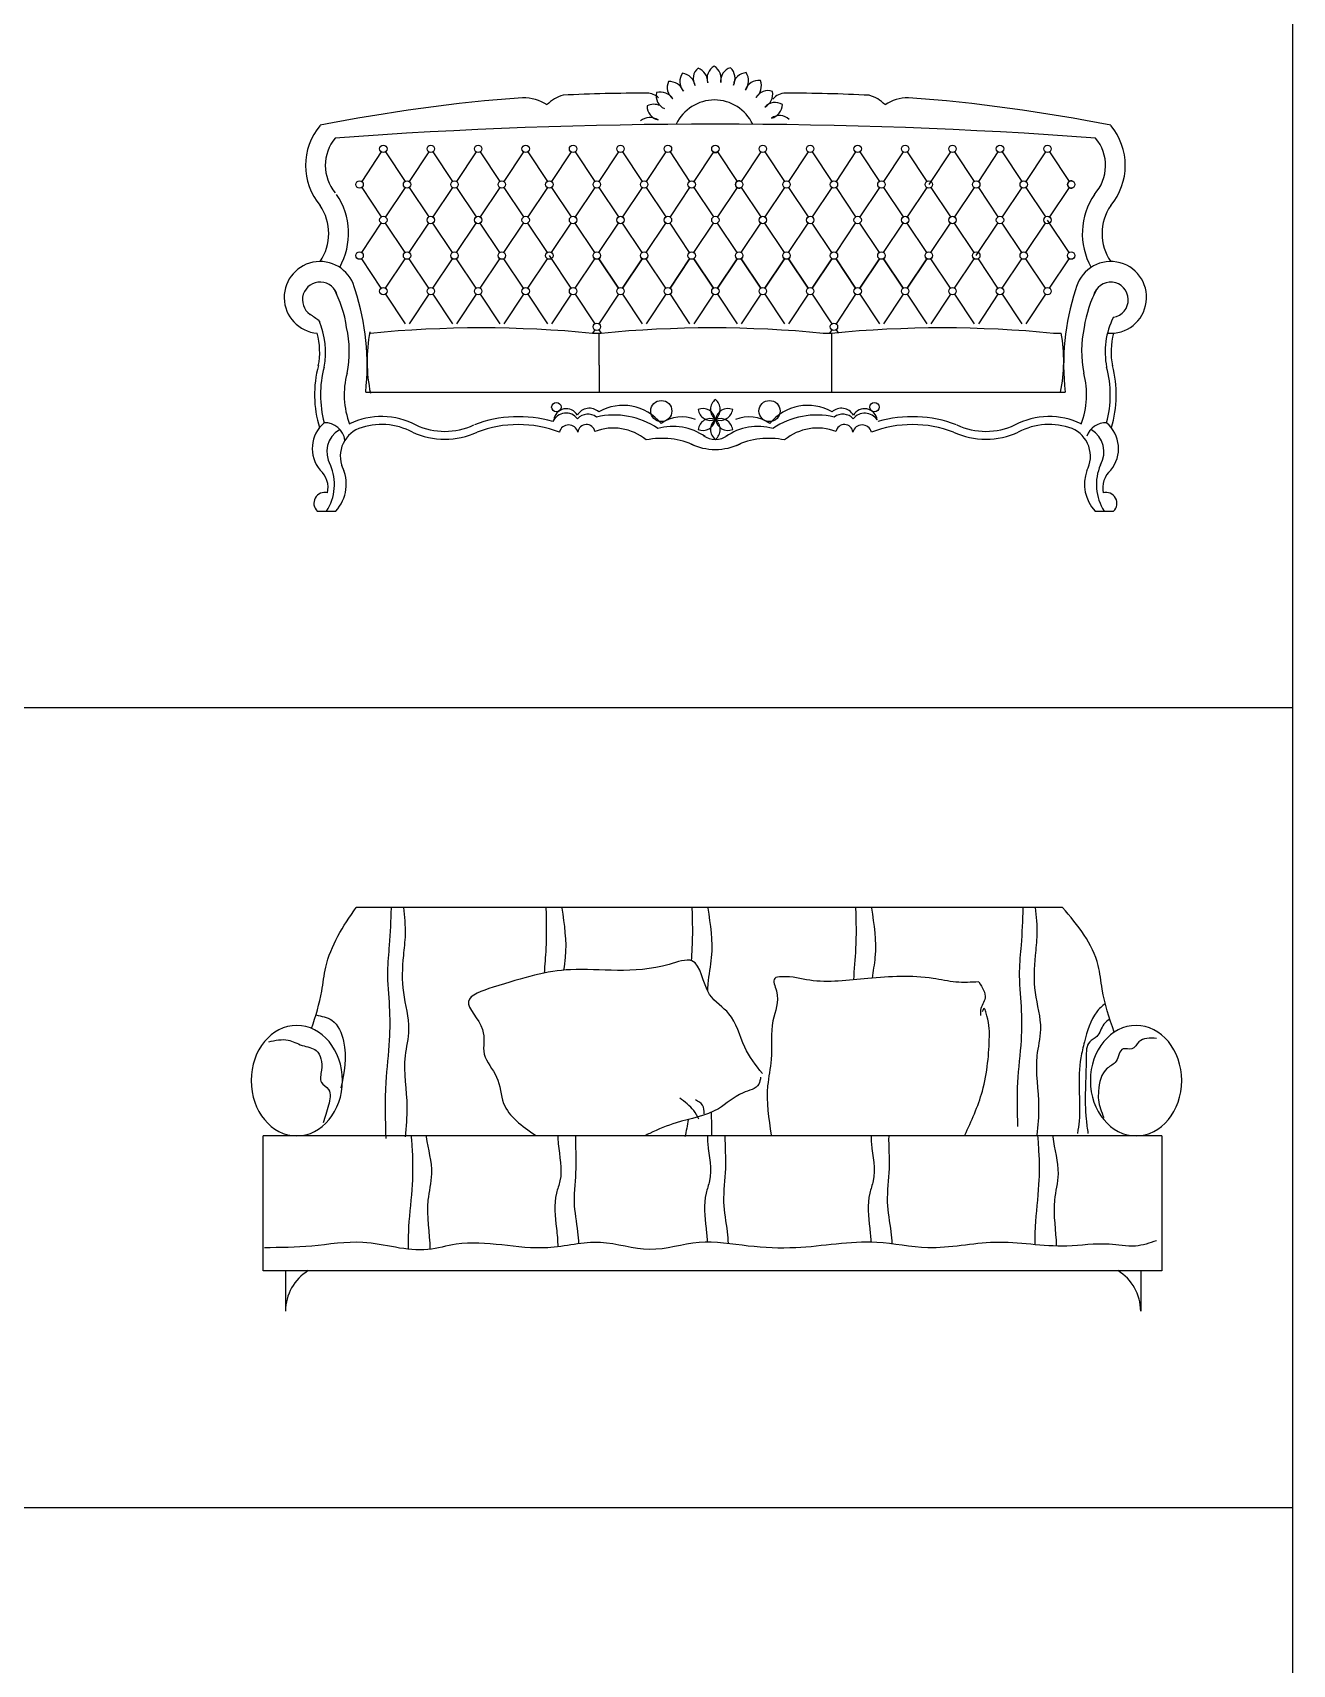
# Model space of a CAD drawing. Header units: millimetres. Extents: x 22852 to 54489, y 38200 to 53043.
# Drawn here: x 51621 to 54489, y 46175 to 49890 of the extents above; entities that cross this region are included whole.
import ezdxf

# ---------------------------------------------------------------- set-up
doc = ezdxf.new("R2010")
doc.units = ezdxf.units.MM
doc.layers.add('www.cad-blocks.net', color=7, linetype='Continuous')

# ---------------------------------------------------------------- blocks, each defined once
blk = doc.blocks.new('A$C4BF709E4')
for p, q in [((220.5, 817.9), (175.8, 750.9)), ((229.8, 817.9), (274.5, 750.9)), ((328.5, 817.9), (283.8, 750.9)), ((337.8, 817.9), (382.5, 750.9)), ((436.5, 817.9), (391.8, 750.9)), ((445.8, 817.9), (490.5, 750.9)), ((544.5, 817.9), (499.8, 750.9)), ((553.8, 817.9), (598.5, 750.9)), ((652.5, 817.9), (607.8, 750.9)), ((661.8, 817.9), (706.5, 750.9)), ((760.5, 817.9), (715.8, 750.9)), ((769.8, 817.9), (814.5, 750.9)), ((868.5, 817.9), (823.8, 750.9)), ((877.8, 817.9), (922.5, 750.9)), ((976.5, 817.9), (931.8, 750.9)), ((985.8, 817.9), (1030.5, 750.9)), ((1084.5, 817.9), (1039.8, 750.9)), ((1093.8, 817.9), (1138.5, 750.9)), ((1093.8, 817.9), (1138.5, 750.9)), ((1192.5, 817.9), (1147.8, 750.9)), ((1192.5, 817.9), (1147.8, 750.9)), ((1201.8, 817.9), (1246.5, 750.9)), ((1300.5, 817.9), (1255.8, 750.9)), ((1309.8, 817.9), (1354.5, 750.9)), ((1408.5, 817.9), (1363.8, 750.9)), ((1417.8, 817.9), (1462.5, 750.9)), ((1516.5, 817.9), (1467.1, 743.9)), ((1525.8, 817.9), (1570.5, 750.9)), ((1624.5, 817.9), (1579.8, 750.9)), ((1633.8, 817.9), (1678.5, 750.9)), ((1732.5, 817.9), (1687.8, 750.9)), ((1741.8, 817.9), (1786.5, 750.9)), ((175.8, 736.9), (220.5, 669.9)), ((274.5, 736.9), (229.8, 669.9)), ((283.8, 736.9), (328.5, 669.9)), ((382.5, 736.9), (337.8, 669.9)), ((391.8, 736.9), (436.5, 669.9)), ((490.5, 736.9), (445.8, 669.9)), ((499.8, 736.9), (544.5, 669.9)), ((598.5, 736.9), (553.8, 669.9)), ((607.8, 736.9), (652.5, 669.9)), ((706.5, 736.9), (661.8, 669.9)), ((715.8, 736.9), (760.5, 669.9)), ((814.5, 736.9), (769.8, 669.9)), ((823.8, 736.9), (868.5, 669.9)), ((922.5, 736.9), (877.8, 669.9)), ((931.8, 736.9), (976.5, 669.9)), ((1030.5, 736.9), (985.8, 669.9)), ((1039.8, 736.9), (1084.5, 669.9)), ((1138.5, 736.9), (1093.8, 669.9)), ((1138.5, 736.9), (1093.8, 669.9)), ((1147.8, 736.9), (1192.5, 669.9)), ((1147.8, 736.9), (1192.5, 669.9)), ((1246.5, 736.9), (1201.8, 669.9)), ((1255.8, 736.9), (1300.5, 669.9)), ((1354.5, 736.9), (1309.8, 669.9)), ((1363.8, 736.9), (1408.5, 669.9)), ((1462.5, 736.9), (1417.8, 669.9)), ((1471.8, 736.9), (1516.5, 669.9)), ((1570.5, 736.9), (1525.8, 669.9)), ((1579.8, 736.9), (1624.5, 669.9)), ((1678.5, 736.9), (1633.8, 669.9)), ((1687.8, 736.9), (1732.5, 669.9)), ((1786.5, 736.9), (1741.8, 669.9)), ((175.8, 588.9), (220.5, 655.9)), ((274.5, 588.9), (229.8, 655.9)), ((283.8, 588.9), (328.5, 655.9)), ((382.5, 588.9), (337.8, 655.9)), ((391.8, 588.9), (436.5, 655.9)), ((490.5, 588.9), (445.8, 655.9)), ((499.8, 588.9), (544.5, 655.9)), ((598.5, 588.9), (553.8, 655.9)), ((607.8, 588.9), (652.5, 655.9)), ((706.5, 588.9), (661.8, 655.9)), ((715.8, 588.9), (760.5, 655.9)), ((814.5, 588.9), (769.8, 655.9)), ((823.8, 588.9), (868.5, 655.9)), ((922.5, 588.9), (877.8, 655.9)), ((931.8, 588.9), (976.5, 655.9)), ((1030.5, 588.9), (985.8, 655.9)), ((1039.8, 588.9), (1084.5, 655.9)), ((1138.5, 588.9), (1093.8, 655.9)), ((1147.8, 588.9), (1192.5, 655.9)), ((1246.5, 588.9), (1201.8, 655.9)), ((1255.8, 588.9), (1300.5, 655.9)), ((1354.5, 588.9), (1309.8, 655.9)), ((1363.8, 588.9), (1408.5, 655.9)), ((1462.5, 588.9), (1417.8, 655.9)), ((1471.8, 588.9), (1516.5, 655.9)), ((1570.5, 588.9), (1525.8, 655.9)), ((1575.1, 581.9), (1624.5, 655.9)), ((1678.5, 588.9), (1633.8, 655.9)), ((1687.8, 588.9), (1732.5, 655.9)), ((1786.5, 588.9), (1737.1, 662.9)), ((220.5, 507.9), (175.8, 574.9)), ((229.8, 507.9), (274.5, 574.9)), ((328.5, 507.9), (283.8, 574.9)), ((337.8, 507.9), (382.5, 574.9)), ((436.5, 507.9), (391.8, 574.9)), ((445.8, 507.9), (490.5, 574.9)), ((544.5, 507.9), (499.8, 574.9)), ((553.8, 507.9), (598.5, 574.9)), ((652.5, 507.9), (603.1, 581.9)), ((661.8, 507.9), (706.5, 574.9)), ((715.8, 574.9), (760.5, 507.9)), ((760.5, 507.9), (715.8, 574.9)), ((814.5, 574.9), (769.8, 507.9)), ((769.8, 507.9), (814.5, 574.9)), ((868.5, 507.9), (823.8, 574.9)), ((922.5, 574.9), (877.8, 507.9)), ((877.8, 507.9), (922.5, 574.9)), ((931.8, 574.9), (976.5, 507.9)), ((976.5, 507.9), (931.8, 574.9)), ((1030.5, 574.9), (985.8, 507.9)), ((985.8, 507.9), (1030.5, 574.9)), ((1039.8, 574.9), (1084.5, 507.9)), ((1084.5, 507.9), (1039.8, 574.9)), ((1138.5, 574.9), (1093.8, 507.9)), ((1138.5, 574.9), (1093.8, 507.9)), ((1093.8, 507.9), (1138.5, 574.9)), ((1147.8, 574.9), (1192.5, 507.9)), ((1147.8, 574.9), (1192.5, 507.9)), ((1192.5, 507.9), (1147.8, 574.9)), ((1246.5, 574.9), (1201.8, 507.9)), ((1201.8, 507.9), (1246.5, 574.9)), ((1255.8, 574.9), (1300.5, 507.9)), ((1300.5, 507.9), (1255.8, 574.9)), ((1354.5, 574.9), (1309.8, 507.9)), ((1309.8, 507.9), (1354.5, 574.9)), ((1363.8, 574.9), (1408.5, 507.9)), ((1408.5, 507.9), (1363.8, 574.9)), ((1462.5, 574.9), (1417.8, 507.9)), ((1417.8, 507.9), (1462.5, 574.9)), ((1516.5, 507.9), (1471.8, 574.9)), ((1525.8, 507.9), (1570.5, 574.9)), ((1624.5, 507.9), (1579.8, 574.9)), ((1633.8, 507.9), (1678.5, 574.9)), ((1732.5, 507.9), (1687.8, 574.9)), ((1741.8, 507.9), (1786.5, 574.9)), ((229.8, 493.9), (274.5, 426.9)), ((328.5, 493.9), (283.8, 426.9)), ((337.8, 493.9), (382.5, 426.9)), ((436.5, 493.9), (391.8, 426.9)), ((445.8, 493.9), (490.5, 426.9)), ((544.5, 493.9), (499.8, 426.9)), ((553.8, 493.9), (598.5, 426.9)), ((652.5, 493.9), (607.8, 426.9)), ((661.8, 493.9), (706.5, 426.9)), ((760.5, 493.9), (715.8, 426.9)), ((769.8, 493.9), (814.5, 426.9)), ((868.5, 493.9), (823.8, 426.9)), ((877.8, 493.9), (922.5, 426.9)), ((976.5, 493.9), (931.8, 426.9)), ((985.8, 493.9), (1030.5, 426.9)), ((1084.5, 493.9), (1039.8, 426.9)), ((1093.8, 493.9), (1138.5, 426.9)), ((1192.5, 493.9), (1147.8, 426.9)), ((1201.8, 493.9), (1246.5, 426.9)), ((1300.5, 493.9), (1255.8, 426.9)), ((1309.8, 493.9), (1354.5, 426.9)), ((1408.5, 493.9), (1363.8, 426.9)), ((1417.8, 493.9), (1462.5, 426.9)), ((1516.5, 493.9), (1471.8, 426.9)), ((1525.8, 493.9), (1570.5, 426.9)), ((1624.5, 493.9), (1579.8, 426.9)), ((1633.8, 493.9), (1678.5, 426.9)), ((1732.5, 493.9), (1687.8, 426.9)), ((706.5, 412.9), (701.2, 405)), ((715.8, 412.9), (721.1, 405)), ((1246.5, 412.9), (1241.2, 405)), ((1255.8, 412.9), (1261.1, 405)), ((701.2, 405), (721.1, 405)), ((716.8, 332.2), (716.8, 405)), ((1226.6, 405), (1245.4, 405)), ((1245.4, 405), (1245.4, 271.2)), ((1750.9, 405), (1768.5, 405)), ((716.8, 332.2), (716.8, 271.2)), ((184.9, 271.2), (1777.4, 271.2)), ((74.8, 0), (116.9, 0)), ((1845.4, 0), (1887.5, 0))]:
    blk.add_line(p, q)
for centre, radius in [((225.1, 824.9), 8.42), ((225.1, 824.9), 8.42), ((333.1, 824.9), 8.42), ((333.1, 824.9), 8.42), ((441.1, 824.9), 8.42), ((441.1, 824.9), 8.42), ((549.1, 824.9), 8.42), ((549.1, 824.9), 8.42), ((657.1, 824.9), 8.42), ((657.1, 824.9), 8.42), ((765.1, 824.9), 8.42), ((765.1, 824.9), 8.42), ((873.1, 824.9), 8.42), ((873.1, 824.9), 8.42), ((981.1, 824.9), 8.42), ((1089.1, 824.9), 8.42), ((1089.1, 824.9), 8.42), ((1197.1, 824.9), 8.42), ((1197.1, 824.9), 8.42), ((1305.1, 824.9), 8.42), ((1305.1, 824.9), 8.42), ((1413.1, 824.9), 8.42), ((1521.1, 824.9), 8.42), ((1629.1, 824.9), 8.42), ((1629.1, 824.9), 8.42), ((1737.1, 824.9), 8.42), ((1737.1, 824.9), 8.42), ((171.1, 743.9), 8.42), ((171.1, 743.9), 8.42), ((279.1, 743.9), 8.42), ((279.1, 743.9), 8.42), ((387.1, 743.9), 8.42), ((387.1, 743.9), 8.42), ((495.1, 743.9), 8.42), ((495.1, 743.9), 8.42), ((603.1, 743.9), 8.42), ((603.1, 743.9), 8.42), ((711.1, 743.9), 8.42), ((711.1, 743.9), 8.42), ((819.1, 743.9), 8.42), ((819.1, 743.9), 8.42), ((927.1, 743.9), 8.42), ((927.1, 743.9), 8.42), ((1035.1, 743.9), 8.42), ((1143.1, 743.9), 8.42), ((1143.1, 743.9), 8.42), ((1251.1, 743.9), 8.42), ((1251.1, 743.9), 8.42), ((1359.1, 743.9), 8.42), ((1359.1, 743.9), 8.42), ((1467.1, 743.9), 8.42), ((1575.1, 743.9), 8.42), ((1575.1, 743.9), 8.42), ((1683.1, 743.9), 8.42), ((1683.1, 743.9), 8.42), ((1791.1, 743.9), 8.42), ((225.1, 662.9), 8.42), ((225.1, 662.9), 8.42), ((225.1, 662.9), 8.42), ((225.1, 662.9), 8.42), ((333.1, 662.9), 8.42), ((333.1, 662.9), 8.42), ((333.1, 662.9), 8.42), ((333.1, 662.9), 8.42), ((441.1, 662.9), 8.42), ((441.1, 662.9), 8.42), ((441.1, 662.9), 8.42), ((441.1, 662.9), 8.42), ((441.1, 662.9), 8.42), ((441.1, 662.9), 8.42), ((441.1, 662.9), 8.42), ((441.1, 662.9), 8.42), ((549.1, 662.9), 8.42), ((549.1, 662.9), 8.42), ((549.1, 662.9), 8.42), ((549.1, 662.9), 8.42), ((549.1, 662.9), 8.42), ((549.1, 662.9), 8.42), ((549.1, 662.9), 8.42), ((549.1, 662.9), 8.42), ((657.1, 662.9), 8.42), ((657.1, 662.9), 8.42), ((657.1, 662.9), 8.42), ((657.1, 662.9), 8.42), ((657.1, 662.9), 8.42), ((657.1, 662.9), 8.42), ((657.1, 662.9), 8.42), ((657.1, 662.9), 8.42), ((765.1, 662.9), 8.42), ((765.1, 662.9), 8.42), ((765.1, 662.9), 8.42), ((765.1, 662.9), 8.42), ((873.1, 662.9), 8.42), ((873.1, 662.9), 8.42), ((873.1, 662.9), 8.42), ((873.1, 662.9), 8.42), ((981.1, 662.9), 8.42), ((981.1, 662.9), 8.42), ((981.1, 662.9), 8.42), ((981.1, 662.9), 8.42), ((1089.1, 662.9), 8.42), ((1089.1, 662.9), 8.42), ((1089.1, 662.9), 8.42), ((1089.1, 662.9), 8.42), ((1197.1, 662.9), 8.42), ((1197.1, 662.9), 8.42), ((1197.1, 662.9), 8.42), ((1197.1, 662.9), 8.42), ((1305.1, 662.9), 8.42), ((1305.1, 662.9), 8.42), ((1305.1, 662.9), 8.42), ((1305.1, 662.9), 8.42), ((1413.1, 662.9), 8.42), ((1413.1, 662.9), 8.42), ((1413.1, 662.9), 8.42), ((1413.1, 662.9), 8.42), ((1521.1, 662.9), 8.42), ((1521.1, 662.9), 8.42), ((1629.1, 662.9), 8.42), ((1629.1, 662.9), 8.42), ((1629.1, 662.9), 8.42), ((1629.1, 662.9), 8.42), ((1737.1, 662.9), 8.42), ((1737.1, 662.9), 8.42), ((1737.1, 662.9), 8.42), ((1737.1, 662.9), 8.42), ((171.1, 581.9), 8.42), ((171.1, 581.9), 8.42), ((279.1, 581.9), 8.42), ((279.1, 581.9), 8.42), ((387.1, 581.9), 8.42), ((387.1, 581.9), 8.42), ((495.1, 581.9), 8.42), ((495.1, 581.9), 8.42), ((495.1, 581.9), 8.42), ((495.1, 581.9), 8.42), ((603.1, 581.9), 8.42), ((603.1, 581.9), 8.42), ((711.1, 581.9), 8.42), ((711.1, 581.9), 8.42), ((819.1, 581.9), 8.42), ((819.1, 581.9), 8.42), ((819.1, 581.9), 8.42), ((819.1, 581.9), 8.42), ((927.1, 581.9), 8.42), ((927.1, 581.9), 8.42), ((1035.1, 581.9), 8.42), ((1035.1, 581.9), 8.42), ((1143.1, 581.9), 8.42), ((1143.1, 581.9), 8.42), ((1251.1, 581.9), 8.42), ((1251.1, 581.9), 8.42), ((1359.1, 581.9), 8.42), ((1359.1, 581.9), 8.42), ((1467.1, 581.9), 8.42), ((1467.1, 581.9), 8.42), ((1575.1, 581.9), 8.42), ((1575.1, 581.9), 8.42), ((1683.1, 581.9), 8.42), ((1683.1, 581.9), 8.42), ((1791.1, 581.9), 8.42), ((1791.1, 581.9), 8.42), ((225.1, 500.9), 8.42), ((225.1, 500.9), 8.42), ((225.1, 500.9), 8.42), ((225.1, 500.9), 8.42), ((333.1, 500.9), 8.42), ((333.1, 500.9), 8.42), ((333.1, 500.9), 8.42), ((333.1, 500.9), 8.42), ((333.1, 500.9), 8.42), ((441.1, 500.9), 8.42), ((441.1, 500.9), 8.42), ((441.1, 500.9), 8.42), ((441.1, 500.9), 8.42), ((441.1, 500.9), 8.42), ((441.1, 500.9), 8.42), ((441.1, 500.9), 8.42), ((441.1, 500.9), 8.42), ((549.1, 500.9), 8.42), ((549.1, 500.9), 8.42), ((549.1, 500.9), 8.42), ((549.1, 500.9), 8.42), ((549.1, 500.9), 8.42), ((657.1, 500.9), 8.42), ((657.1, 500.9), 8.42), ((657.1, 500.9), 8.42), ((657.1, 500.9), 8.42), ((765.1, 500.9), 8.42), ((765.1, 500.9), 8.42), ((765.1, 500.9), 8.42), ((765.1, 500.9), 8.42), ((873.1, 500.9), 8.42), ((873.1, 500.9), 8.42), ((873.1, 500.9), 8.42), ((873.1, 500.9), 8.42), ((981.1, 500.9), 8.42), ((981.1, 500.9), 8.42), ((981.1, 500.9), 8.42), ((981.1, 500.9), 8.42), ((981.1, 500.9), 8.42), ((1089.1, 500.9), 8.42), ((1089.1, 500.9), 8.42), ((1089.1, 500.9), 8.42), ((1089.1, 500.9), 8.42), ((1197.1, 500.9), 8.42), ((1197.1, 500.9), 8.42), ((1197.1, 500.9), 8.42), ((1197.1, 500.9), 8.42), ((1305.1, 500.9), 8.42), ((1305.1, 500.9), 8.42), ((1305.1, 500.9), 8.42), ((1305.1, 500.9), 8.42), ((1413.1, 500.9), 8.42), ((1413.1, 500.9), 8.42), ((1413.1, 500.9), 8.42), ((1413.1, 500.9), 8.42), ((1521.1, 500.9), 8.42), ((1521.1, 500.9), 8.42), ((1521.1, 500.9), 8.42), ((1521.1, 500.9), 8.42), ((1629.1, 500.9), 8.42), ((1629.1, 500.9), 8.42), ((1629.1, 500.9), 8.42), ((1629.1, 500.9), 8.42), ((1737.1, 500.9), 8.42), ((1737.1, 500.9), 8.42), ((1737.1, 500.9), 8.42), ((1737.1, 500.9), 8.42), ((711.1, 419.9), 8.42), ((711.1, 419.9), 8.42), ((1251.1, 419.9), 8.42), ((1251.1, 419.9), 8.42), ((619, 236.9), 10.7), ((857.9, 228), 24.1), ((1104.4, 228), 24.1), ((1343.2, 236.9), 10.7)]:
    blk.add_circle(centre, radius)
for centre, radius, start, end in [((962.1, 984.8), 31.5, 130.286, 210.1719), ((929.7, 977), 34, 357.5908, 69.2494), ((993.6, 985.4), 31.5, 118.286, 198.1719), ((960.3, 984.5), 34, 345.5908, 57.2494), ((1024.5, 979.4), 31.5, 106.286, 186.1719), ((991.8, 985.4), 34, 333.5908, 45.2494), ((902.9, 964.4), 31.5, 154.286, 234.1719), ((876.5, 944.1), 34, 21.5908, 93.2494), ((931.5, 977.7), 31.5, 142.286, 222.1719), ((901.4, 963.3), 34, 9.5908, 81.2494), ((1053.5, 967.1), 31.5, 94.286, 174.1719), ((1022.7, 979.8), 34, 321.5908, 33.2494), ((1079.3, 949.1), 31.5, 82.286, 162.1719), ((1051.8, 967.9), 34, 309.5908, 21.2494), ((821.4, -2828.6), 3780.3, 94.2342, 101.2924), ((541.7, 834), 107.4, 58.4452, 89.6829), ((658.5, 864.6), 86, 106.3982, 134.8718), ((821.4, -2828.6), 3780.3, 89.9313, 92.8372), ((825.3, 913.1), 38.6, 46.6669, 89.4426), ((877.8, 945.4), 31.5, 166.286, 246.1719), ((856.2, 920.1), 34, 33.5908, 105.2494), ((979.1, 840.1), 96.1, 25.1451, 154.9143), ((1100.8, 926.1), 31.5, 70.286, 150.1719), ((1077.8, 950.2), 34, 297.5908, 9.2494), ((1117, 899.1), 31.5, 58.286, 138.1719), ((1141.3, 913.1), 38.6, 90.5574, 139.6853), ((1140.9, -2828.6), 3780.3, 87.1106, 90), ((1306.6, 864.6), 86, 45.1282, 73.201), ((1423.5, 834), 107.4, 91.5665, 121.5548), ((1140.9, -2828.6), 3780.3, 78.7076, 85.758), ((832.5, 862.2), 34, 57.5908, 129.2494), ((841.3, 892.4), 34, 65.3589, 117.2494), ((857.2, 921.7), 31.5, 178.286, 258.1719), ((1099.6, 927.5), 34, 285.5908, 357.2494), ((1127.3, 869.3), 31.5, 46.286, 126.1719), ((190, 787.2), 142, 140.0089, 219.9911), ((981.1, -10986.1), 11867.3, 85.81749, 94.18251), ((1772.3, 787.2), 142, 320.0089, 39.9911), ((190, 787.2), 97, 140.0089, 219.9911), ((981.1, 824.9), 8.42, 236.3099, 303.6901), ((1771.7, 787), 97.7, 317.7098, 39.8514), ((1035.1, 743.9), 8.42, 56.3099, 303.6901), ((1791.1, 743.9), 8.42, 56.3099, 303.6901), ((-12.6, 632.2), 158.4, 330.896, 34.2234), ((1974.9, 632.2), 158.4, 145.7766, 209.104), ((-12.6, 632.2), 113.4, 325.7766, 34.2234), ((1974.9, 632.2), 113.4, 145.7766, 214.2234), ((81.1, 486.7), 81.7, 11.9376, 265.3483), ((1881.1, 486.7), 81.7, 264.8683, 168.0624), ((81.1, 481.4), 40.2, 13.1827, 235.7898), ((1881.1, 481.4), 40.2, 278.8067, 166.8173), ((-127.9, 377.9), 272.5, 8.5335, 28.2777), ((-366.6, 332.2), 554.9, 353.6902, 17.9981), ((2328.9, 332.2), 554.9, 162.0019, 186.3098), ((2090.1, 377.9), 272.5, 151.7223, 171.4665), ((-934.6, -949.6), 1714.6, 53.7689, 54.6041), ((-83, 362.5), 176.7, 348.7839, 23.6997), ((-72, 324.7), 186, 34.5806, 35.8241), ((-108.2, 364.2), 255.6, 348.7019, 12.216), ((448.4, -2169.9), 2587.2, 84.3937, 95.6063), ((973.8, -2169.9), 2587.2, 84.3937, 95.6063), ((1498.2, -2169.9), 2587.2, 84.3937, 95.6063), ((2070.5, 364.2), 255.6, 167.784, 191.2981), ((2045.2, 362.5), 176.7, 153.3814, 191.2161), ((-83, 362.5), 163.2, 348.7839, 15.1873), ((543.6, 341.8), 355.5, 169.2, 191.8521), ((1418.7, 341.8), 355.5, 348.5443, 10.2414), ((2045.2, 362.5), 163.2, 164.8127, 191.2161), ((325.1, 264.9), 256.6, 164.9284, 196.9278), ((325.1, 264.9), 243.1, 164.9284, 195.1293), ((325.1, 264.9), 189.1, 164.9284, 200.7861), ((325.1, 264.9), 189.1, 164.9284, 200.7861), ((1637.2, 264.9), 189.1, 339.2139, 15.0716), ((1637.2, 264.9), 189.1, 339.2139, 15.0716), ((1637.2, 264.9), 243.1, 344.8707, 15.0716), ((1637.2, 264.9), 256.6, 343.0722, 15.0716), ((641.1, 190.2), 33.1, 37.6338, 155.3485), ((641.7, 204.4), 28.9, 29.0839, 173.5564), ((694.2, 203.4), 31.1, 46.6313, 150.9676), ((771.2, 129.7), 111.2, 39.2254, 119.9872), ((952.4, 204.7), 29, 8.2386, 111.7614), ((970.4, 235.8), 29, 188.2386, 291.7614), ((999.1, 231.7), 29, 128.2386, 231.7614), ((963.2, 231.7), 29, 308.2386, 51.7614), ((1009.9, 204.7), 29, 68.2386, 171.7614), ((991.9, 235.8), 29, 248.2386, 351.7614), ((1191.1, 129.7), 111.2, 60.0128, 140.7746), ((1268.1, 203.4), 31.1, 29.0324, 133.3687), ((1321.2, 190.2), 33.1, 31.8329, 142.3662), ((1320.6, 204.4), 28.9, 6.4436, 150.9161), ((140.4, 142.7), 77.1, 130.3778, 219.8346), ((91.5, 154.9), 46.6, 8.0551, 91.3778), ((221.1, 46.8), 168.6, 124.2894, 124.7066), ((195.4, 125.1), 68.3, 112.6713, 208.5969), ((221.1, 46.8), 168.6, 62.1902, 115.7198), ((221.1, 46.8), 150.6, 62.1902, 110.2102), ((365.1, 338.5), 156.8, 245.0554, 294.9446), ((532.4, -65.7), 280.9, 73.7587, 110.8533), ((532.4, -65.7), 262.9, 69.1467, 110.8533), ((647, 174.9), 21.6, 13.5418, 166.4582), ((691.1, 188.7), 32.2, 52.7281, 137.6522), ((687.4, 177.9), 19.5, 10.3732, 173.8699), ((748.6, 72.3), 117, 50.2137, 111.0576), ((750.5, 41.7), 177.2, 55.8709, 103.0244), ((884.1, 65.3), 127.7, 54.8496, 105.5141), ((904.7, 130.2), 84.3, 68.5425, 124.1516), ((970.4, 181.9), 29, 68.2386, 171.7614), ((952.4, 213), 29, 248.2386, 351.7614), ((999.1, 186), 29, 128.2386, 231.7614), ((991.9, 181.9), 29, 8.2386, 111.7614), ((1009.9, 213), 29, 188.2386, 291.7614), ((963.2, 186), 29, 308.2386, 51.7614), ((1078.2, 65.3), 127.7, 74.4859, 125.1504), ((1057.6, 130.2), 84.3, 55.8484, 111.4575), ((1211.7, 41.7), 177.2, 76.9756, 124.1291), ((1213.7, 72.3), 117, 68.9424, 129.7863), ((1271.2, 188.7), 32.2, 42.3478, 127.2719), ((1274.9, 177.9), 19.5, 6.1301, 169.6268), ((1315.2, 174.9), 21.6, 13.5418, 166.4582), ((1429.8, -65.7), 262.9, 69.1467, 110.8533), ((1429.8, -65.7), 280.9, 69.1467, 106.2413), ((1597.1, 338.5), 156.8, 245.0554, 294.9446), ((1741.1, 46.8), 168.6, 64.2802, 117.8098), ((1741.1, 46.8), 150.6, 69.7898, 117.8098), ((1766.8, 125.1), 68.3, 331.4031, 67.3287), ((1870.8, 154.9), 46.6, 88.6222, 160.3643), ((1821.9, 142.7), 77.1, 320.1654, 49.6222), ((155.2, 134.9), 58.8, 120.7862, 210.2704), ((365.1, 338.5), 174.8, 245.0554, 294.9446), ((859.7, -10.3), 176.2, 64.8337, 101.857), ((981.1, 271.2), 130.6, 244.1944, 295.8056), ((981.1, 271.2), 130.6, 244.1944, 295.8056), ((981.1, 208.8), 45.6, 232.9039, 307.0961), ((1102.6, -10.3), 176.2, 78.143, 115.1663), ((1597.1, 338.5), 174.8, 245.0554, 294.9446), ((1807.1, 134.9), 58.8, 329.7296, 59.2138), ((46.3, 53.3), 53, 347.1267, 48.9505), ((1.4, 60.7), 112.3, 327.2596, 23.3711), ((49.3, 61.7), 91.5, 317.5957, 27.2933), ((1913, 61.7), 91.5, 160.3642, 222.4043), ((1913, 61.7), 91.5, 160.3642, 222.4043), ((1960.9, 60.7), 112.3, 156.6289, 212.7404), ((1916, 53.3), 53, 131.0495, 192.8733), ((91.4, 18.1), 24.5, 74.207, 227.4634), ((89.6, 10.7), 32, 74.7282, 86.7966), ((1870.9, 18.1), 24.5, 312.5366, 105.793), ((1872.7, 10.7), 32, 93.2034, 105.2718)]:
    blk.add_arc(centre, radius, start, end)
blk = doc.blocks.new('A$C69644375')
for p, q in [((1847.6, 919.1), (239.3, 919.1)), ((27.1, 91.8), (27.1, 399)), ((2073.7, 399), (27.1, 399)), ((2073.7, 399), (2073.7, 91.8)), ((2073.7, 91.8), (27.1, 91.8)), ((78.1, 91.8), (78.1, 0)), ((2025.4, 91.8), (2025.4, 0))]:
    blk.add_line(p, q)
for centre, start, end in [((187.1, -0.8), 121.4696, 179.5787), ((1916.5, -0.8), 0.4213, 58.5304)]:
    blk.add_arc(centre, 109, start, end)
at = {"extrusion": (0, 0, -1)}
for centre in [(103.9, 524.8), (2014.8, 524.8)]:
    blk.add_ellipse(centre, major_axis=(0, 125.7), ratio=0.82705, start_param=3.141593, end_param=9.424778, dxfattribs=at)
for points, knots in [([(137.7, 643.7), (147.1, 671.6), (161.1, 717.2), (170.9, 816.6), (209.4, 875.9), (239.3, 919.1)], [21.621392, 21.621392, 21.621392, 21.621392, 109.715225, 164.717522, 317.924576, 317.924576, 317.924576, 317.924576]), ([(318.6, 917.6), (317.6, 889.5), (316, 841.4), (307.9, 766.7), (315.9, 694.6), (316.1, 610.2), (302.9, 510.5), (305.2, 435.5), (306.5, 392.7)], [0, 0, 0, 0, 84.237495, 144.472456, 224.70795, 300.836536, 397.332321, 525.548945, 525.548945, 525.548945, 525.548945]), ([(346.9, 919.1), (349.1, 898.5), (352.8, 861.9), (344.6, 797.5), (341.7, 724.7), (365.6, 649.2), (342.5, 562.7), (358.6, 480.7), (352.8, 419.4), (350.6, 396.7)], [2.477757, 2.477757, 2.477757, 2.477757, 64.233403, 112.481299, 196.623447, 281.619849, 342.25328, 458.518645, 526.75141, 526.75141, 526.75141, 526.75141]), ([(671.2, 917.6), (671.9, 886.8), (673.2, 837.4), (668.4, 788.2), (667.2, 769.6)], [0, 0, 0, 0, 92.15571, 148.118503, 148.118503, 148.118503, 148.118503]), ([(707.2, 917.6), (712.9, 880.1), (720.1, 832.7), (712.8, 785.9), (711.3, 776.2)], [0, 0, 0, 0, 112.475377, 141.942796, 141.942796, 141.942796, 141.942796]), ([(1003.7, 917.6), (1004.5, 886.8), (1005.5, 846.8), (1002.6, 807.1), (1001.9, 798)], [0, 0, 0, 0, 92.15571, 119.67693, 119.67693, 119.67693, 119.67693]), ([(1039.8, 917.6), (1045.5, 880.1), (1054.2, 822.3), (1040.4, 760.3), (1039.1, 735.1), (1038.9, 730)], [0, 0, 0, 0, 112.475377, 173.108808, 188.403296, 188.403296, 188.403296, 188.403296]), ([(1376.3, 917.6), (1377.1, 886.8), (1378.5, 832.2), (1372.6, 777.9), (1371.6, 754.1)], [0, 0, 0, 0, 92.15571, 163.700074, 163.700074, 163.700074, 163.700074]), ([(1412.4, 917.6), (1418.1, 880.1), (1426.2, 826.7), (1415.9, 773.9), (1413.8, 758.1)], [0, 0, 0, 0, 112.475377, 160.127407, 160.127407, 160.127407, 160.127407]), ([(1757, 917.6), (1756.1, 889.5), (1754.5, 841.4), (1746.4, 766.7), (1754.3, 694.6), (1754.6, 610.2), (1742.2, 519.8), (1744, 454.1), (1745, 420.7)], [0, 0, 0, 0, 84.237495, 144.472456, 224.70795, 300.836536, 397.332321, 497.501547, 497.501547, 497.501547, 497.501547]), ([(1785.3, 919.1), (1787.5, 898.5), (1791.2, 861.9), (1783, 797.5), (1780.1, 724.7), (1804.1, 649.2), (1780.9, 562.7), (1797, 482), (1791.1, 422), (1789, 400.7)], [2.477757, 2.477757, 2.477757, 2.477757, 64.233403, 112.481299, 196.623447, 281.619849, 342.25328, 458.518645, 522.751997, 522.751997, 522.751997, 522.751997]), ([(1965.1, 635.2), (1954, 667.2), (1937.6, 716.7), (1928.4, 821.8), (1882.5, 878), (1847.6, 919.1)], [8.444588, 8.444588, 8.444588, 8.444588, 109.715225, 164.717522, 319.974725, 319.974725, 319.974725, 319.974725]), ([(1164, 540.9), (1149.2, 559.9), (1117.1, 601.1), (1100.8, 678.6), (1029.2, 716.5), (1023.2, 814.8), (886.4, 762.4), (735.7, 792.7), (603.6, 754.7), (466.8, 709.8), (540.8, 647.1), (520.4, 581.6), (567.2, 534.8), (568.3, 454.9), (616.9, 421.5), (647.1, 400.7)], [0, 0, 0, 0, 72.233047, 156.470492, 218.801185, 304.830125, 357.530882, 582.231345, 763.024758, 827.63193, 899.307199, 955.544862, 1014.704082, 1076.905882, 1178.90147, 1178.90147, 1178.90147, 1178.90147]), ([(1656.8, 749.3), (1639.4, 748.5), (1604.4, 747), (1521.3, 765.5), (1410.9, 759.8), (1291.1, 744.1), (1228, 763.8), (1183.4, 759.1), (1207.7, 711.2), (1178.9, 657), (1189.1, 581.5), (1169.4, 496.1), (1178.3, 438.3), (1184, 400.7)], [0, 0, 0, 0, 52.087932, 104.788603, 253.038902, 385.322741, 449.929867, 466.450206, 494.782313, 563.367144, 651.607113, 712.240498, 824.715876, 824.715876, 824.715876, 824.715876]), ([(1656.8, 749.3), (1664.8, 737.1), (1678.8, 715.8), (1659.5, 691.2), (1660.6, 677.2), (1660.9, 673)], [0, 0, 0, 0, 38.983085, 68.164145, 80.629677, 80.629677, 80.629677, 80.629677]), ([(147.5, 674.2), (160.5, 671.6), (192.4, 665.4), (222.4, 596), (211.6, 543), (204.5, 508)], [0, 0, 0, 0, 38.011492, 93.00469, 199.417844, 199.417844, 199.417844, 199.417844]), ([(1624.8, 400.7), (1639.9, 432.9), (1672.6, 502.7), (1682.2, 608.8), (1680.5, 659), (1668.8, 693.2), (1666.1, 685.2), (1664.8, 681.2)], [0, 0, 0, 0, 107.885542, 233.125089, 289.789384, 298.748781, 307.708142, 307.708142, 307.708142, 307.708142]), ([(1944.6, 700.6), (1937.4, 694.7), (1913.3, 671.5), (1899.8, 624.7), (1885.6, 565.8), (1884, 504.8), (1888.2, 447.1), (1882.7, 414), (1881.2, 404.7)], [34.701734, 34.701734, 34.701734, 34.701734, 62.587656, 136.251197, 173.191811, 245.424854, 317.546682, 345.878835, 345.878835, 345.878835, 345.878835]), ([(1955.3, 664.3), (1949.7, 661.6), (1936.7, 652), (1931.5, 625), (1901, 612.3), (1902, 536.8), (1895.8, 472.8), (1903.7, 415.4), (1905.2, 404.7)], [33.002736, 33.002736, 33.002736, 33.002736, 52.087989, 84.391566, 104.42539, 141.366005, 281.602903, 313.906504, 313.906504, 313.906504, 313.906504]), ([(40, 613), (55.1, 616.5), (81.9, 622.6), (114.8, 602.8), (156.8, 597.6), (164, 555), (153.4, 520), (185.1, 504.2), (175.7, 465.1), (168.2, 441.4), (164.2, 428.7)], [0, 0, 0, 0, 44.256189, 78.489965, 112.723816, 158.407978, 186.455377, 209.121029, 245.181943, 287.01386, 287.01386, 287.01386, 287.01386]), ([(2061.5, 621), (2046.3, 621.9), (2022.8, 623.2), (2009, 591.4), (1977.1, 604.2), (1975, 565.6), (1937.3, 551.2), (1929.2, 512.4), (1928.2, 473.5), (1936, 454), (1941.3, 440.7)], [0, 0, 0, 0, 40.861148, 63.526857, 83.56064, 115.864217, 141.52001, 197.327846, 217.361728, 259.193601, 259.193601, 259.193601, 259.193601]), ([(1160, 532.9), (1159.2, 527.1), (1156.4, 506.9), (1107.3, 497.5), (1058.9, 447.6), (977.8, 435.3), (923.1, 412.5), (900, 401), (896.2, 399)], [0, 0, 0, 0, 16.520339, 57.77249, 124.458333, 225.822378, 290.553607, 303.2098, 303.2098, 303.2098, 303.2098]), ([(1019.7, 436.7), (1016.1, 443.7), (1005.7, 463.3), (987.4, 476.4), (975.7, 484.8)], [0, 0, 0, 0, 23.363259, 65.955745, 65.955745, 65.955745, 65.955745]), ([(1031.8, 448.8), (1031.5, 456.1), (1030.9, 470.6), (1018.1, 477.4), (1011.7, 480.8)], [0, 0, 0, 0, 20.430573, 40.464424, 40.464424, 40.464424, 40.464424]), ([(364.3, 399), (365.1, 387.6), (368, 350.7), (368.2, 281.6), (358.1, 207.4), (357.5, 158.2), (357.6, 141)], [190.255604, 190.255604, 190.255604, 190.255604, 224.70795, 300.836536, 397.332321, 448.655162, 448.655162, 448.655162, 448.655162]), ([(398.4, 399), (398.5, 398.3), (402.3, 369.2), (417.8, 320.6), (394.6, 235.6), (407, 177.9), (406.8, 140.7)], [194.236029, 194.236029, 194.236029, 194.236029, 196.623447, 281.619849, 342.25328, 454.038772, 454.038772, 454.038772, 454.038772]), ([(698.2, 399), (698.3, 392.9), (700.2, 358.5), (711.7, 313.8), (687.5, 252.5), (694.1, 201.4), (698.1, 160.3), (698.2, 146.5)], [190.129367, 190.129367, 190.129367, 190.129367, 208.421077, 292.658572, 321.828316, 401.96366, 443.368776, 443.368776, 443.368776, 443.368776]), ([(738.4, 399), (737.9, 374.3), (742.3, 323.9), (730.9, 250.8), (742.4, 194.1), (745.1, 162.4), (745.6, 153.4)], [190.836968, 190.836968, 190.836968, 190.836968, 265.264473, 341.498474, 410.083305, 437.099432, 437.099432, 437.099432, 437.099432]), ([(1038.7, 399), (1038.9, 392.9), (1040.7, 358.5), (1052.2, 313.8), (1028.1, 252.5), (1034.2, 205), (1037.9, 167.4), (1038.5, 157)], [190.129367, 190.129367, 190.129367, 190.129367, 208.421077, 292.658572, 321.828316, 401.96366, 432.870883, 432.870883, 432.870883, 432.870883]), ([(1078.9, 399), (1078.4, 374.3), (1082.9, 323.9), (1071.4, 250.8), (1082.9, 194.3), (1085.6, 162.7), (1086.2, 153.9)], [190.836968, 190.836968, 190.836968, 190.836968, 265.264473, 341.498474, 410.083305, 436.597925, 436.597925, 436.597925, 436.597925]), ([(1411.4, 399), (1411.5, 392.9), (1413.4, 358.5), (1424.9, 313.8), (1400.7, 252.5), (1406.8, 204.9), (1410.6, 167.2), (1411.1, 156.8)], [190.129367, 190.129367, 190.129367, 190.129367, 208.421077, 292.658572, 321.828316, 401.96366, 433.110807, 433.110807, 433.110807, 433.110807]), ([(1451.6, 399), (1451.1, 374.3), (1455.5, 323.9), (1444.1, 250.8), (1455.6, 194), (1458.3, 162.1), (1458.9, 152.9)], [190.836968, 190.836968, 190.836968, 190.836968, 265.264473, 341.498474, 410.083305, 437.573854, 437.573854, 437.573854, 437.573854]), ([(1790.7, 399), (1791.5, 387.6), (1794.4, 350.7), (1794.6, 281.6), (1785, 210.8), (1784, 165.1), (1784, 151.4)], [190.255604, 190.255604, 190.255604, 190.255604, 224.70795, 300.836536, 397.332321, 438.291577, 438.291577, 438.291577, 438.291577]), ([(1824.8, 399), (1824.9, 398.3), (1828.7, 369.2), (1844.2, 320.6), (1821.7, 238.2), (1832.4, 183), (1833.1, 148.3)], [194.236029, 194.236029, 194.236029, 194.236029, 196.623447, 281.619849, 342.25328, 446.449161, 446.449161, 446.449161, 446.449161]), ([(2061.5, 160.3), (2045.6, 154.9), (2010.3, 143.1), (1941.1, 157.7), (1834.5, 140.2), (1696.7, 167.9), (1552.4, 133.8), (1402, 167.9), (1265.6, 139.7), (1130.5, 145.9), (1019.2, 166.3), (907.6, 126.7), (793, 169.1), (646.4, 126.8), (513.3, 169.9), (375.5, 127.4), (265.2, 167.3), (141, 145.4), (66.1, 144.6), (30.1, 144.2)], [0, 0, 0, 0, 49.560916, 109.795839, 206.041565, 370.514196, 523.244954, 640.061112, 824.76374, 933.020566, 1045.495763, 1158.824136, 1272.152508, 1392.954889, 1601.460588, 1666.685979, 1815.800011, 1932.272164, 2040.52891, 2040.52891, 2040.52891, 2040.52891])]:
    blk.add_open_spline(points, degree=3, knots=knots)
for points in [[(1047.5, 452.6), (1047.9, 435.3), (1047.9, 418), (1047.8, 400.7)], [(995.1, 436.3), (993.3, 423), (990.5, 409.8), (987.7, 396.7)]]:
    blk.add_open_spline(points, degree=3)
blk = doc.blocks.new('FORMAT')
at = {"color": 155, "true_color": 0x546d8e}
for p, q in [((54489.3, 53043.5), (54489.3, 38200.1)), ((26581.4, 48353.4), (54489.3, 48353.4)), ((26581.4, 46532.3), (54489.3, 46532.3))]:
    blk.add_line(p, q, dxfattribs=at)

msp = doc.modelspace()

# ---------------------------------------------------------------- block references
for name, p in [('A$C4BF709E4', (52194.5, 48800.5)), ('A$C69644375', (52118.6, 46979.4))]:
    msp.add_blockref(name, p)
at = {"layer": 'www.cad-blocks.net'}
msp.add_blockref('FORMAT', (0, 0), dxfattribs=at)

doc.saveas('drawing.dxf')
